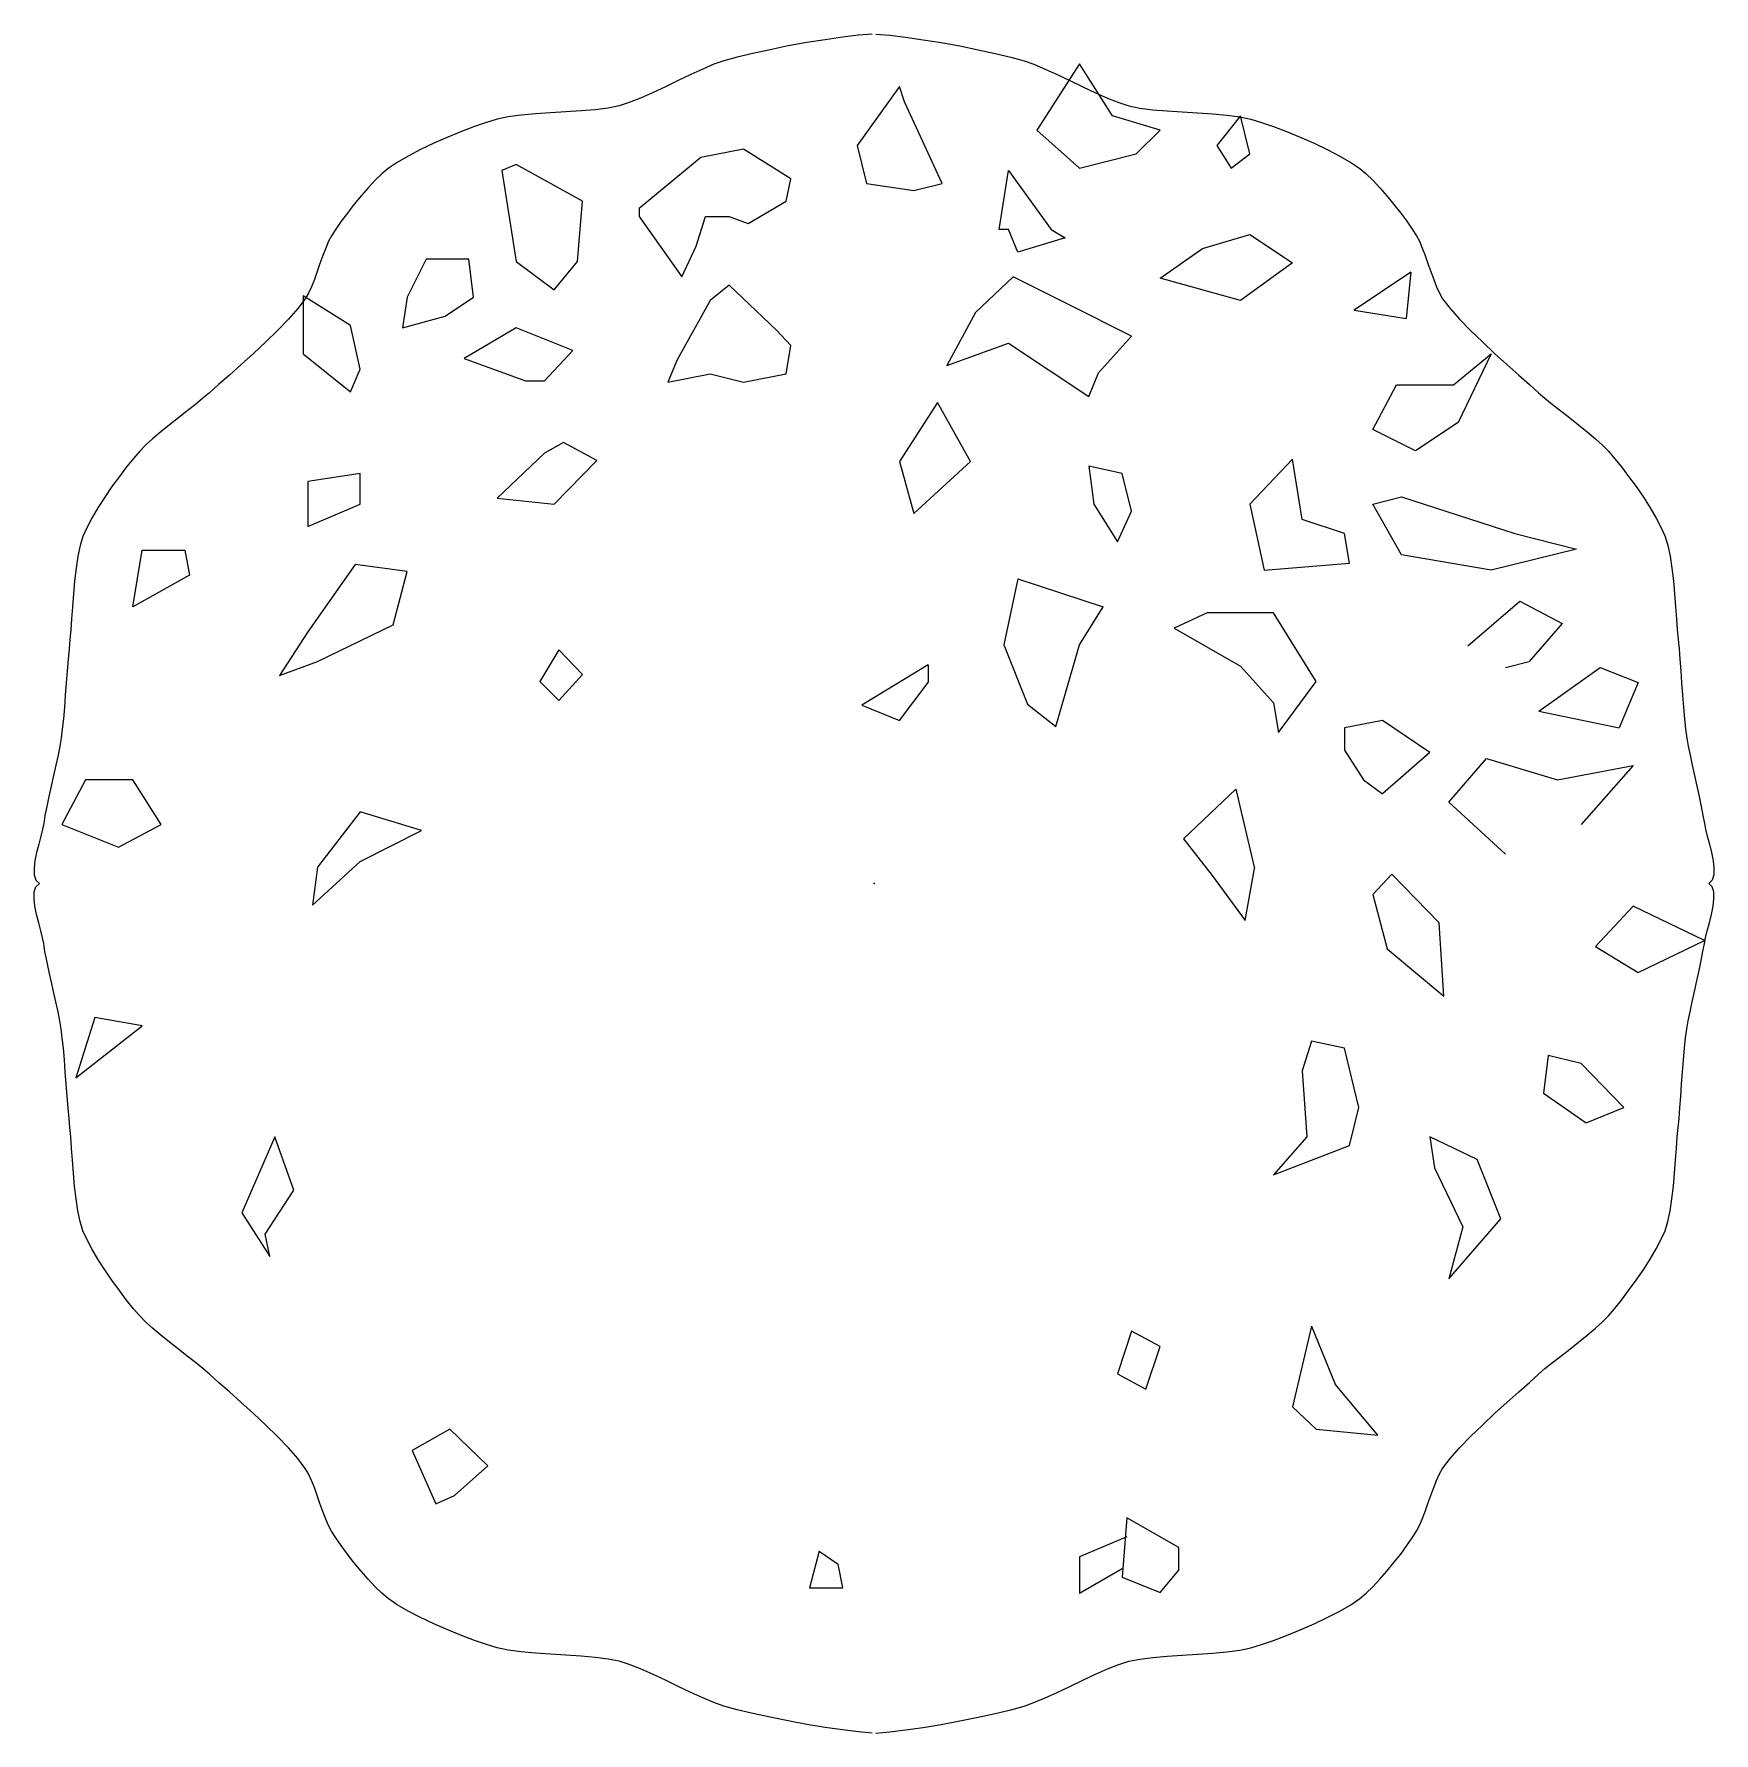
# Model space of a CAD drawing. Extents: x 334229 to 335228, y 63677 to 64687.
import ezdxf

# ---------------------------------------------------------------- set-up
doc = ezdxf.new("R2010")
doc.units = 0
doc.header["$MEASUREMENT"] = 0
doc.layers.get('0').update_dxf_attribs({"linetype": 'CONTINUOUS'})
doc.layers.add('ORIGIN', color=7, linetype='CONTINUOUS')

msp = doc.modelspace()

# ---------------------------------------------------------------- linework, layer by layer
at = {"color": 7, "linetype": 'CONTINUOUS'}
for p, q in [((334666.7, 64677.2), (334656.5, 64675)), ((334677.5, 64679.4), (334666.7, 64677.2)), ((334688.5, 64681.4), (334677.5, 64679.4)), ((334699.4, 64683.1), (334688.5, 64681.4)), ((334709.7, 64684.6), (334699.4, 64683.1)), ((334719.2, 64685.8), (334709.7, 64684.6)), ((334727.4, 64686.5), (334719.2, 64685.8)), ((334729.6, 64686.5), (334737.8, 64685.8)), ((334737.8, 64685.8), (334747.2, 64684.6)), ((334747.2, 64684.6), (334757.6, 64683.1)), ((334757.6, 64683.1), (334768.4, 64681.4)), ((334768.4, 64681.4), (334779.5, 64679.4)), ((334779.5, 64679.4), (334790.3, 64677.2)), ((334790.3, 64677.2), (334800.5, 64675)), ((334633.4, 64668.5), (334626.8, 64665.7)), ((334639.3, 64670.5), (334633.4, 64668.5)), ((334647.2, 64672.7), (334639.3, 64670.5)), ((334656.5, 64675), (334647.2, 64672.7)), ((334800.5, 64675), (334809.7, 64672.7)), ((334809.7, 64672.7), (334817.7, 64670.5)), ((334817.7, 64670.5), (334823.5, 64668.5)), ((334823.5, 64668.5), (334830.1, 64665.7)), ((334850.6, 64668.7), (334825.2, 64629.3)), ((334870.2, 64637.8), (334850.6, 64668.7)), ((334612.1, 64658.8), (334604.5, 64655.1)), ((334619.6, 64662.4), (334612.1, 64658.8)), ((334626.8, 64665.7), (334619.6, 64662.4)), ((334830.1, 64665.7), (334837.3, 64662.4)), ((334837.3, 64662.4), (334844.8, 64658.8)), ((334844.8, 64658.8), (334852.5, 64655.1)), ((334589.7, 64648.4), (334583, 64645.8)), ((334596.9, 64651.6), (334589.7, 64648.4)), ((334604.5, 64655.1), (334596.9, 64651.6)), ((334743.7, 64655.3), (334718.4, 64620.2)), ((334746.5, 64646.2), (334743.7, 64655.3)), ((334852.5, 64655.1), (334860, 64651.6)), ((334860, 64651.6), (334867.2, 64648.4)), ((334867.2, 64648.4), (334873.9, 64645.8)), ((334511.1, 64637.3), (334504.6, 64635.9)), ((334518.8, 64638.3), (334511.1, 64637.3)), ((334527.3, 64639.1), (334518.8, 64638.3)), ((334536.3, 64639.7), (334527.3, 64639.1)), ((334545.4, 64640.2), (334536.3, 64639.7)), ((334554.4, 64640.8), (334545.4, 64640.2)), ((334562.9, 64641.5), (334554.4, 64640.8)), ((334570.6, 64642.5), (334562.9, 64641.5)), ((334577.1, 64643.9), (334570.6, 64642.5)), ((334583, 64645.8), (334577.1, 64643.9)), ((334769, 64597.7), (334746.5, 64646.2)), ((334898.4, 64629.3), (334870.2, 64637.8)), ((334873.9, 64645.8), (334879.8, 64643.9)), ((334879.8, 64643.9), (334886.4, 64642.5)), ((334886.4, 64642.5), (334894.1, 64641.5)), ((334894.1, 64641.5), (334902.6, 64640.8)), ((334902.6, 64640.8), (334911.5, 64640.2)), ((334911.5, 64640.2), (334920.7, 64639.7)), ((334920.7, 64639.7), (334929.6, 64639.1)), ((334929.6, 64639.1), (334938.1, 64638.3)), ((334946.2, 64637.8), (334932.1, 64620.2)), ((334938.1, 64638.3), (334945.8, 64637.3)), ((334945.8, 64637.3), (334952.3, 64635.9)), ((334951.8, 64615.3), (334946.2, 64637.8)), ((334483.3, 64628.6), (334475.2, 64625.2)), ((334491.1, 64631.5), (334483.3, 64628.6)), ((334498.3, 64634), (334491.1, 64631.5)), ((334504.6, 64635.9), (334498.3, 64634)), ((334825.2, 64629.3), (334850.6, 64606.8)), ((334884.3, 64615.3), (334898.4, 64629.3)), ((334952.3, 64635.9), (334958.6, 64634)), ((334958.6, 64634), (334965.8, 64631.5)), ((334965.8, 64631.5), (334973.6, 64628.6)), ((334973.6, 64628.6), (334981.7, 64625.2)), ((334459.1, 64617.9), (334451.7, 64614)), ((334467, 64621.6), (334459.1, 64617.9)), ((334475.2, 64625.2), (334467, 64621.6)), ((334650.9, 64618.1), (334625.6, 64613.1)), ((334679, 64600.5), (334650.9, 64618.1)), ((334718.4, 64620.2), (334724, 64597.7)), ((334932.1, 64620.2), (334940.6, 64606.8)), ((334981.7, 64625.2), (334989.9, 64621.6)), ((334989.9, 64621.6), (334997.8, 64617.9)), ((334997.8, 64617.9), (335005.2, 64614)), ((334439.8, 64606.5), (334436.1, 64603.5)), ((334445.2, 64610.2), (334439.8, 64606.5)), ((334451.7, 64614), (334445.2, 64610.2)), ((334515.9, 64608.9), (334507.4, 64605.4)), ((334555.2, 64587.1), (334515.9, 64608.9)), ((334625.6, 64613.1), (334589, 64582.9)), ((334850.6, 64606.8), (334884.3, 64615.3)), ((334940.6, 64606.8), (334951.8, 64615.3)), ((335005.2, 64614), (335011.7, 64610.2)), ((335011.7, 64610.2), (335017.1, 64606.5)), ((335017.1, 64606.5), (335020.8, 64603.5)), ((334432.1, 64599.6), (334427.9, 64595.1)), ((334436.1, 64603.5), (334432.1, 64599.6)), ((334507.4, 64605.4), (334515.9, 64551.3)), ((334676.2, 64587.1), (334679, 64600.5)), ((334724, 64597.7), (334752.1, 64593.5)), ((334752.1, 64593.5), (334769, 64597.7)), ((334802.8, 64570.3), (334808.4, 64605.4)), ((334808.4, 64605.4), (334833.7, 64570.3)), ((335020.8, 64603.5), (335024.8, 64599.6)), ((335024.8, 64599.6), (335029, 64595.1)), ((334423.7, 64590.3), (334419.5, 64585.2)), ((334427.9, 64595.1), (334423.7, 64590.3)), ((334552.4, 64551.3), (334555.2, 64587.1)), ((334653.7, 64573.8), (334676.2, 64587.1)), ((335029, 64595.1), (335033.2, 64590.3)), ((335033.2, 64590.3), (335037.4, 64585.2)), ((334415.6, 64580.1), (334411.9, 64575.2)), ((334419.5, 64585.2), (334415.6, 64580.1)), ((334589, 64582.9), (334589, 64578)), ((334589, 64578), (334614.3, 64542.1)), ((334622.8, 64560.4), (334628.4, 64578)), ((334628.4, 64578), (334642.4, 64578)), ((334642.4, 64578), (334653.7, 64573.8)), ((335037.4, 64585.2), (335041.4, 64580.1)), ((335041.4, 64580.1), (335045, 64575.2)), ((334406.1, 64566.5), (334404.4, 64563.3)), ((334408.7, 64570.6), (334406.1, 64566.5)), ((334411.9, 64575.2), (334408.7, 64570.6)), ((334808.4, 64570.3), (334802.8, 64570.3)), ((334814, 64556.9), (334808.4, 64570.3)), ((334833.7, 64570.3), (334842.1, 64565.3)), ((334923.7, 64559), (334951.8, 64567.4)), ((334951.8, 64567.4), (334977.1, 64550.6)), ((335045, 64575.2), (335048.2, 64570.6)), ((335048.2, 64570.6), (335050.8, 64566.5)), ((335050.8, 64566.5), (335052.5, 64563.3)), ((334402.7, 64559.3), (334401, 64554.9)), ((334404.4, 64563.3), (334402.7, 64559.3)), ((334614.3, 64542.1), (334622.8, 64560.4)), ((334842.1, 64565.3), (334814, 64556.9)), ((334898.4, 64541.4), (334923.7, 64559)), ((335052.5, 64563.3), (335054.2, 64559.3)), ((335054.2, 64559.3), (335055.9, 64554.9)), ((334397.7, 64545.4), (334396, 64540.7)), ((334399.3, 64550.2), (334397.7, 64545.4)), ((334401, 64554.9), (334399.3, 64550.2)), ((334462.4, 64552.7), (334451.2, 64530.2)), ((334487.8, 64552.7), (334462.4, 64552.7)), ((334490.6, 64530.2), (334487.8, 64552.7)), ((334515.9, 64551.3), (334538.4, 64534.4)), ((334538.4, 64534.4), (334552.4, 64551.3)), ((334977.1, 64550.6), (334946.2, 64528.1)), ((335055.9, 64554.9), (335057.6, 64550.2)), ((335057.6, 64550.2), (335059.3, 64545.4)), ((335059.3, 64545.4), (335061, 64540.7)), ((334394.2, 64536.3), (334392.4, 64532.4)), ((334396, 64540.7), (334394.2, 64536.3)), ((334642.4, 64537.2), (334631.2, 64528.1)), ((334670.6, 64510.5), (334642.4, 64537.2)), ((334811.2, 64542.1), (334788.7, 64521)), ((334844.9, 64525.3), (334811.2, 64542.1)), ((334946.2, 64528.1), (334898.4, 64541.4)), ((335047.4, 64544.9), (335013.7, 64522.4)), ((335047.4, 64544.9), (335044.6, 64517.5)), ((335061, 64540.7), (335062.7, 64536.3)), ((335062.7, 64536.3), (335064.5, 64532.4)), ((334390.6, 64529.2), (334386.2, 64523.4)), ((334417.4, 64513.3), (334389.3, 64530.9)), ((334389.3, 64530.9), (334389.3, 64496.4)), ((334392.4, 64532.4), (334390.6, 64529.2)), ((334451.2, 64530.2), (334448.4, 64511.9)), ((334473.7, 64518.9), (334490.6, 64530.2)), ((334631.2, 64528.1), (334611.5, 64492.9)), ((334881.5, 64507), (334844.9, 64525.3)), ((335064.5, 64532.4), (335066.3, 64529.2)), ((335066.3, 64529.2), (335070.8, 64523.4)), ((334380.6, 64517), (334374.1, 64510.3)), ((334386.2, 64523.4), (334380.6, 64517)), ((334448.4, 64511.9), (334473.7, 64518.9)), ((334788.7, 64521), (334771.8, 64489.4)), ((335013.7, 64522.4), (335044.6, 64517.5)), ((335070.8, 64523.4), (335076.3, 64517)), ((335076.3, 64517), (335082.8, 64510.3)), ((334374.1, 64510.3), (334367.1, 64503.5)), ((334423.1, 64487.3), (334417.4, 64513.3)), ((334515.9, 64511.9), (334484.9, 64493.6)), ((334549.6, 64498.5), (334515.9, 64511.9)), ((334679, 64501.4), (334670.6, 64510.5)), ((334861.8, 64485.2), (334881.5, 64507)), ((335082.8, 64510.3), (335089.9, 64503.5)), ((334359.8, 64496.7), (334352.5, 64490)), ((334367.1, 64503.5), (334359.8, 64496.7)), ((334389.3, 64496.4), (334417.4, 64473.9)), ((334532.8, 64480.3), (334549.6, 64498.5)), ((334676.2, 64484.5), (334679, 64501.4)), ((334771.8, 64489.4), (334808.4, 64502.8)), ((334808.4, 64502.8), (334856.2, 64471.1)), ((335072.8, 64478.1), (335095.2, 64496.4)), ((335095.2, 64496.4), (335075.6, 64455.6)), ((335089.9, 64503.5), (335097.2, 64496.7)), ((335097.2, 64496.7), (335104.5, 64490)), ((334352.5, 64490), (334345.5, 64483.8)), ((334417.4, 64473.9), (334423.1, 64487.3)), ((334484.9, 64493.6), (334521.5, 64480.3)), ((334611.5, 64492.9), (334605.9, 64479.6)), ((334856.2, 64471.1), (334861.8, 64485.2)), ((335104.5, 64490), (335111.5, 64483.8)), ((334339.1, 64478.2), (334333.6, 64473.2)), ((334345.5, 64483.8), (334339.1, 64478.2)), ((334521.5, 64480.3), (334532.8, 64480.3)), ((334605.9, 64479.6), (334631.2, 64484.5)), ((334631.2, 64484.5), (334650.9, 64479.6)), ((334650.9, 64479.6), (334676.2, 64484.5)), ((335024.9, 64451.4), (335039, 64478.1)), ((335039, 64478.1), (335072.8, 64478.1)), ((335111.5, 64483.8), (335117.9, 64478.2)), ((335117.9, 64478.2), (335123.3, 64473.2)), ((334325.4, 64466.4), (334320.4, 64462.5)), ((334329.8, 64470), (334325.4, 64466.4)), ((334333.6, 64473.2), (334329.8, 64470)), ((334766.2, 64467.6), (334743.7, 64432.4)), ((334785.9, 64432.4), (334766.2, 64467.6)), ((335123.3, 64473.2), (335127.1, 64470)), ((335127.1, 64470), (335131.6, 64466.4)), ((335131.6, 64466.4), (335136.5, 64462.5)), ((334315.2, 64458.4), (334309.9, 64454.2)), ((334320.4, 64462.5), (334315.2, 64458.4)), ((335075.6, 64455.6), (335050.2, 64438.8)), ((335136.5, 64462.5), (335141.8, 64458.4)), ((335141.8, 64458.4), (335147.1, 64454.2)), ((334299.9, 64446), (334295.6, 64442.1)), ((334304.7, 64450), (334299.9, 64446)), ((334309.9, 64454.2), (334304.7, 64450)), ((335050.2, 64438.8), (335024.9, 64451.4)), ((335147.1, 64454.2), (335152.2, 64450)), ((335152.2, 64450), (335157.1, 64446)), ((335157.1, 64446), (335161.3, 64442.1)), ((334288.5, 64434.3), (334284.4, 64429.3)), ((334292.2, 64438.6), (334288.5, 64434.3)), ((334295.6, 64442.1), (334292.2, 64438.6)), ((334532.8, 64437.4), (334504.6, 64410.6)), ((334544, 64443.7), (334532.8, 64437.4)), ((334563.7, 64433.1), (334544, 64443.7)), ((335161.3, 64442.1), (335164.8, 64438.6)), ((335164.8, 64438.6), (335168.4, 64434.3)), ((335168.4, 64434.3), (335172.5, 64429.3)), ((334284.4, 64429.3), (334280.1, 64423.6)), ((334423.1, 64425.4), (334392.1, 64420.5)), ((334423.1, 64407.1), (334423.1, 64425.4)), ((334538.4, 64407.1), (334563.7, 64433.1)), ((334743.7, 64432.4), (334752.1, 64401.5)), ((334752.1, 64401.5), (334785.9, 64432.4)), ((334875.9, 64425.4), (334856.2, 64429.6)), ((334856.2, 64429.6), (334859, 64407.1)), ((334881.5, 64402.9), (334875.9, 64425.4)), ((334977.1, 64433.9), (334951.8, 64407.1)), ((334982.8, 64398), (334977.1, 64433.9)), ((335172.5, 64429.3), (335176.8, 64423.6)), ((334275.7, 64417.5), (334271.4, 64411.2)), ((334280.1, 64423.6), (334275.7, 64417.5)), ((334392.1, 64420.5), (334392.1, 64393.8)), ((335176.8, 64423.6), (335181.3, 64417.5)), ((335181.3, 64417.5), (335185.6, 64411.2)), ((334267.3, 64404.9), (334263.7, 64398.8)), ((334271.4, 64411.2), (334267.3, 64404.9)), ((334392.1, 64393.8), (334423.1, 64407.1)), ((334504.6, 64410.6), (334538.4, 64407.1)), ((334859, 64407.1), (334873.1, 64384.6)), ((334951.8, 64407.1), (334960.2, 64367.8)), ((335024.9, 64407.1), (335041.8, 64411.4)), ((335041.8, 64376.9), (335024.9, 64407.1)), ((335041.8, 64411.4), (335109.3, 64389.6)), ((335185.6, 64411.2), (335189.6, 64404.9)), ((335189.6, 64404.9), (335193.2, 64398.8)), ((334263.7, 64398.8), (334260.7, 64393)), ((334873.1, 64384.6), (334881.5, 64402.9)), ((335008.1, 64389.6), (334982.8, 64398)), ((335193.2, 64398.8), (335196.2, 64393)), ((334258.5, 64387.9), (334256.8, 64382.5)), ((334260.7, 64393), (334258.5, 64387.9)), ((335010.9, 64372), (335008.1, 64389.6)), ((335109.3, 64389.6), (335145.9, 64380.4)), ((335196.2, 64393), (335198.5, 64387.9)), ((335198.5, 64387.9), (335200.1, 64382.5)), ((334255.5, 64376.1), (334254.4, 64369)), ((334256.8, 64382.5), (334255.5, 64376.1)), ((334288.1, 64346), (334293.7, 64379.7)), ((334293.7, 64379.7), (334319, 64379.7)), ((334319, 64379.7), (334321.8, 64364.9)), ((335095.2, 64367.8), (335041.8, 64376.9)), ((335145.9, 64380.4), (335095.2, 64367.8)), ((335200.1, 64382.5), (335201.4, 64376.1)), ((335201.4, 64376.1), (335202.5, 64369)), ((334254.4, 64369), (334253.5, 64361.5)), ((334321.8, 64364.9), (334288.1, 64346)), ((334420.2, 64371.3), (334392.1, 64331.2)), ((334451.2, 64367.1), (334420.2, 64371.3)), ((334442.8, 64335.4), (334451.2, 64367.1)), ((334960.2, 64367.8), (335010.9, 64372)), ((335202.5, 64369), (335203.4, 64361.5)), ((334252.8, 64353.7), (334252.2, 64346.1)), ((334253.5, 64361.5), (334252.8, 64353.7)), ((334814, 64362.8), (334805.6, 64323.5)), ((334814, 64362.8), (334864.6, 64346)), ((335203.4, 64361.5), (335204.1, 64353.7)), ((335204.1, 64353.7), (335204.7, 64346.1)), ((334252.2, 64346.1), (334251.7, 64338.9)), ((334850.6, 64323.5), (334864.6, 64346)), ((335081.2, 64322.8), (335112.1, 64349.5)), ((335112.1, 64349.5), (335137.4, 64336.1)), ((335204.7, 64346.1), (335205.2, 64338.9)), ((334251.7, 64338.9), (334251.2, 64332.3)), ((334397.8, 64313.6), (334442.8, 64335.4)), ((334926.5, 64342.4), (334906.8, 64333.3)), ((334906.8, 64333.3), (334946.2, 64310.8)), ((334965.9, 64342.4), (334926.5, 64342.4)), ((334991.2, 64301.7), (334965.9, 64342.4)), ((335137.4, 64336.1), (335117.8, 64313.6)), ((335205.2, 64338.9), (335205.7, 64332.3)), ((334250.7, 64326.6), (334250.2, 64321.2)), ((334251.2, 64332.3), (334250.7, 64326.6)), ((334392.1, 64331.2), (334375.2, 64305.2)), ((334805.6, 64323.5), (334819.6, 64288.3)), ((334836.5, 64274.9), (334850.6, 64323.5)), ((335205.7, 64332.3), (335206.2, 64326.6)), ((335206.2, 64326.6), (335206.8, 64321.2)), ((334249.7, 64315), (334249.1, 64308.1)), ((334250.2, 64321.2), (334249.7, 64315)), ((334375.2, 64305.2), (334397.8, 64313.6)), ((334541.2, 64320.6), (334529.9, 64301.7)), ((334555.2, 64305.9), (334541.2, 64320.6)), ((335103.7, 64310.1), (335117.8, 64313.6)), ((335206.8, 64321.2), (335207.3, 64315)), ((335207.3, 64315), (335207.8, 64308.1)), ((334249.1, 64308.1), (334248.6, 64300.9)), ((334541.2, 64290.4), (334555.2, 64305.9)), ((334760.6, 64311.5), (334721.2, 64287.6)), ((334760.6, 64311.5), (334760.6, 64301)), ((334946.2, 64310.8), (334965.9, 64289)), ((335123.4, 64284.1), (335159.9, 64310.1)), ((335159.9, 64310.1), (335182.4, 64301)), ((335207.8, 64308.1), (335208.3, 64300.9)), ((334248, 64293.6), (334247.5, 64286.4)), ((334248.6, 64300.9), (334248, 64293.6)), ((334529.9, 64301.7), (334541.2, 64290.4)), ((334743.7, 64278.5), (334760.6, 64301)), ((334968.7, 64271.4), (334991.2, 64301.7)), ((335182.4, 64301), (335171.2, 64274.2)), ((335208.3, 64300.9), (335208.9, 64293.6)), ((335208.9, 64293.6), (335209.5, 64286.4)), ((334247.5, 64286.4), (334246.9, 64279.5)), ((334721.2, 64287.6), (334743.7, 64278.5)), ((334819.6, 64288.3), (334836.5, 64274.9)), ((334965.9, 64289), (334968.7, 64271.4)), ((335123.4, 64284.1), (335171.2, 64274.2)), ((335209.5, 64286.4), (335210.1, 64279.5)), ((334246.2, 64273.3), (334245.5, 64268)), ((334246.9, 64279.5), (334246.2, 64273.3)), ((335030.6, 64278.5), (335008.1, 64274.2)), ((335008.1, 64274.2), (335008.1, 64260.9)), ((335058.7, 64259.5), (335030.6, 64278.5)), ((335210.1, 64279.5), (335210.7, 64273.3)), ((335210.7, 64273.3), (335211.4, 64268)), ((334244.7, 64263.3), (334243.7, 64257.9)), ((334245.5, 64268), (334244.7, 64263.3)), ((335211.4, 64268), (335212.2, 64263.3)), ((335212.2, 64263.3), (335213.3, 64257.9)), ((334243.7, 64257.9), (334242.4, 64252)), ((335008.1, 64260.9), (335019.3, 64243.3)), ((335058.7, 64259.5), (335030.6, 64234.9)), ((335069.9, 64229.9), (335092.4, 64256)), ((335092.4, 64256), (335134.6, 64243.3)), ((335213.3, 64257.9), (335214.5, 64252)), ((334241, 64245.8), (334239.6, 64239.5)), ((334242.4, 64252), (334241, 64245.8)), ((334259.9, 64243.3), (334245.9, 64216.6)), ((334288.1, 64243.3), (334259.9, 64243.3)), ((334304.9, 64216.6), (334288.1, 64243.3)), ((335019.3, 64243.3), (335030.6, 64234.9)), ((335134.6, 64243.3), (335179.6, 64251.7)), ((335179.6, 64251.7), (335148.7, 64216.6)), ((335214.5, 64252), (335215.9, 64245.8)), ((335215.9, 64245.8), (335217.4, 64239.5)), ((334238.2, 64233.3), (334237, 64227.4)), ((334239.6, 64239.5), (334238.2, 64233.3)), ((334943.4, 64237.7), (334912.4, 64208.1)), ((334943.4, 64237.7), (334954.6, 64190.6)), ((335217.4, 64239.5), (335218.7, 64233.3)), ((335218.7, 64233.3), (335220, 64227.4)), ((334237, 64227.4), (334235.9, 64222)), ((334423.1, 64224.3), (334397.8, 64191.3)), ((334459.6, 64213.1), (334423.1, 64224.3)), ((335103.7, 64199), (335069.9, 64229.9)), ((335220, 64227.4), (335221, 64222)), ((334234.5, 64213.9), (334233.4, 64209.7)), ((334235.2, 64217.3), (334234.5, 64213.9)), ((334235.9, 64222), (334235.2, 64217.3)), ((334245.9, 64216.6), (334279.6, 64203.2)), ((334279.6, 64203.2), (334304.9, 64216.6)), ((334423.1, 64194.8), (334459.6, 64213.1)), ((335221, 64222), (335221.8, 64217.3)), ((335221.8, 64217.3), (335222.5, 64213.9)), ((335222.5, 64213.9), (335223.5, 64209.7)), ((334232.2, 64205), (334230.9, 64200.1)), ((334233.4, 64209.7), (334232.2, 64205)), ((334912.4, 64208.1), (334929.3, 64186.4)), ((335223.5, 64209.7), (335224.8, 64205)), ((335224.8, 64205), (335226, 64200.1)), ((334229.9, 64195.2), (334229.4, 64190.7)), ((334230.9, 64200.1), (334229.9, 64195.2)), ((334394.9, 64168.8), (334423.1, 64194.8)), ((335226, 64200.1), (335227, 64195.2)), ((335227, 64195.2), (335227.5, 64190.7)), ((334229.4, 64190.7), (334229.5, 64186.7)), ((334229.5, 64186.7), (334230.5, 64183.6)), ((334230.5, 64183.6), (334232.6, 64181.6)), ((334397.8, 64191.3), (334394.9, 64168.8)), ((334929.3, 64186.4), (334949, 64159.6)), ((334949, 64159.6), (334954.6, 64190.6)), ((335036.2, 64187.1), (335024.9, 64175.1)), ((335064.3, 64158.2), (335036.2, 64187.1)), ((335226.4, 64183.6), (335224.4, 64181.6)), ((335227.4, 64186.7), (335226.4, 64183.6)), ((335227.5, 64190.7), (335227.4, 64186.7)), ((334229.4, 64172.6), (334229.5, 64176.6)), ((334229.9, 64168.1), (334229.4, 64172.6)), ((334229.5, 64176.6), (334230.5, 64179.7)), ((334230.5, 64179.7), (334232.6, 64181.6)), ((334728.5, 64181.6), (334728.5, 64181.6)), ((335024.9, 64175.1), (335033.4, 64142.8)), ((335226.4, 64179.7), (335224.4, 64181.6)), ((335227.4, 64176.6), (335226.4, 64179.7)), ((335227, 64168.1), (335227.5, 64172.6)), ((335227.5, 64172.6), (335227.4, 64176.6)), ((334230.9, 64163.2), (334229.9, 64168.1)), ((334232.2, 64158.3), (334230.9, 64163.2)), ((335179.6, 64168.1), (335157.1, 64144.2)), ((335221.8, 64147.7), (335179.6, 64168.1)), ((335224.8, 64158.3), (335226, 64163.2)), ((335226, 64163.2), (335227, 64168.1)), ((334233.4, 64153.6), (334232.2, 64158.3)), ((334234.5, 64149.4), (334233.4, 64153.6)), ((335067.1, 64114.6), (335064.3, 64158.2)), ((335222.5, 64149.4), (335223.5, 64153.6)), ((335223.5, 64153.6), (335224.8, 64158.3)), ((334235.2, 64146), (334234.5, 64149.4)), ((334235.9, 64141.3), (334235.2, 64146)), ((335033.4, 64142.8), (335067.1, 64114.6)), ((335157.1, 64144.2), (335182.4, 64128.7)), ((335182.4, 64128.7), (335221.8, 64147.7)), ((335221, 64141.3), (335221.8, 64146)), ((335221.8, 64146), (335222.5, 64149.4)), ((334237, 64135.9), (334235.9, 64141.3)), ((334238.2, 64130), (334237, 64135.9)), ((335218.7, 64130), (335220, 64135.9)), ((335220, 64135.9), (335221, 64141.3)), ((334239.6, 64123.8), (334238.2, 64130)), ((334241, 64117.5), (334239.6, 64123.8)), ((335215.9, 64117.5), (335217.4, 64123.8)), ((335217.4, 64123.8), (335218.7, 64130)), ((334242.4, 64111.3), (334241, 64117.5)), ((334243.7, 64105.4), (334242.4, 64111.3)), ((335213.3, 64105.4), (335214.5, 64111.3)), ((335214.5, 64111.3), (335215.9, 64117.5)), ((334244.7, 64100), (334243.7, 64105.4)), ((334265.6, 64102), (334254.3, 64066.1)), ((334293.7, 64097.1), (334265.6, 64102)), ((335212.2, 64100), (335213.3, 64105.4)), ((334245.5, 64095.3), (334244.7, 64100)), ((334246.2, 64089.9), (334245.5, 64095.3)), ((334254.3, 64066.1), (334293.7, 64097.1)), ((335210.7, 64089.9), (335211.4, 64095.3)), ((335211.4, 64095.3), (335212.2, 64100)), ((334246.9, 64083.7), (334246.2, 64089.9)), ((334247.5, 64076.9), (334246.9, 64083.7)), ((334988.4, 64087.9), (334982.8, 64070.3)), ((335008.1, 64083.7), (334988.4, 64087.9)), ((335016.5, 64048.5), (335008.1, 64083.7)), ((335209.5, 64076.9), (335210.1, 64083.7)), ((335210.1, 64083.7), (335210.7, 64089.9)), ((334248, 64069.7), (334247.5, 64076.9)), ((335129, 64079.5), (335126.2, 64057)), ((335148.7, 64074.6), (335129, 64079.5)), ((335174, 64048.5), (335148.7, 64074.6)), ((335208.9, 64069.7), (335209.5, 64076.9)), ((334248.6, 64062.3), (334248, 64069.7)), ((334249.1, 64055.1), (334248.6, 64062.3)), ((334982.8, 64070.3), (334985.6, 64031)), ((335207.8, 64055.1), (335208.3, 64062.3)), ((335208.3, 64062.3), (335208.9, 64069.7)), ((334249.7, 64048.3), (334249.1, 64055.1)), ((335126.2, 64057), (335151.5, 64039.4)), ((335207.3, 64048.3), (335207.8, 64055.1)), ((334250.2, 64042), (334249.7, 64048.3)), ((334250.7, 64036.7), (334250.2, 64042)), ((335010.9, 64026), (335016.5, 64048.5)), ((335151.5, 64039.4), (335174, 64048.5)), ((335206.2, 64036.7), (335206.8, 64042)), ((335206.8, 64042), (335207.3, 64048.3)), ((334251.2, 64031), (334250.7, 64036.7)), ((334251.7, 64024.4), (334251.2, 64031)), ((334372.4, 64031), (334352.8, 63986)), ((334383.7, 63999.3), (334372.4, 64031)), ((334985.6, 64031), (334965.9, 64008.5)), ((335058.7, 64031), (335061.5, 64012.7)), ((335086.8, 64017.6), (335058.7, 64031)), ((335205.2, 64024.4), (335205.7, 64031)), ((335205.7, 64031), (335206.2, 64036.7)), ((334252.2, 64017.2), (334251.7, 64024.4)), ((334965.9, 64008.5), (335010.9, 64026)), ((335204.7, 64017.2), (335205.2, 64024.4)), ((334252.8, 64009.5), (334252.2, 64017.2)), ((335061.5, 64012.7), (335078.4, 63977.5)), ((335061.5, 64012.7), (335078.4, 63977.5)), ((335100.9, 63982.4), (335086.8, 64017.6)), ((335204.1, 64009.5), (335204.7, 64017.2)), ((334253.5, 64001.8), (334252.8, 64009.5)), ((334254.4, 63994.3), (334253.5, 64001.8)), ((335202.5, 63994.3), (335203.4, 64001.8)), ((335203.4, 64001.8), (335204.1, 64009.5)), ((334255.5, 63987.1), (334254.4, 63994.3)), ((334366.8, 63973.3), (334383.7, 63999.3)), ((335201.4, 63987.1), (335202.5, 63994.3)), ((334256.8, 63980.7), (334255.5, 63987.1)), ((334258.5, 63975.3), (334256.8, 63980.7)), ((334352.8, 63986), (334369.6, 63959.9)), ((335069.9, 63946.6), (335100.9, 63982.4)), ((335198.5, 63975.3), (335200.1, 63980.7)), ((335200.1, 63980.7), (335201.4, 63987.1)), ((334260.7, 63970.2), (334258.5, 63975.3)), ((334263.7, 63964.5), (334260.7, 63970.2)), ((334369.6, 63959.9), (334366.8, 63973.3)), ((335078.4, 63977.5), (335069.9, 63946.6)), ((335193.2, 63964.5), (335196.2, 63970.2)), ((335196.2, 63970.2), (335198.5, 63975.3)), ((334267.3, 63958.4), (334263.7, 63964.5)), ((335189.6, 63958.4), (335193.2, 63964.5)), ((334271.4, 63952.1), (334267.3, 63958.4)), ((334275.7, 63945.8), (334271.4, 63952.1)), ((335181.3, 63945.8), (335185.6, 63952.1)), ((335185.6, 63952.1), (335189.6, 63958.4)), ((334280.1, 63939.7), (334275.7, 63945.8)), ((334284.4, 63934), (334280.1, 63939.7)), ((335172.5, 63934), (335176.8, 63939.7)), ((335176.8, 63939.7), (335181.3, 63945.8)), ((334288.5, 63928.9), (334284.4, 63934)), ((335168.4, 63928.9), (335172.5, 63934)), ((334292.2, 63924.7), (334288.5, 63928.9)), ((334295.6, 63921.1), (334292.2, 63924.7)), ((334299.9, 63917.3), (334295.6, 63921.1)), ((335157.1, 63917.3), (335161.3, 63921.1)), ((335161.3, 63921.1), (335164.8, 63924.7)), ((335164.8, 63924.7), (335168.4, 63928.9)), ((334304.7, 63913.2), (334299.9, 63917.3)), ((334309.9, 63909.1), (334304.7, 63913.2)), ((334315.2, 63904.9), (334309.9, 63909.1)), ((334881.5, 63915.6), (334873.1, 63890.3)), ((334898.4, 63906.5), (334881.5, 63915.6)), ((334988.4, 63918.5), (334977.1, 63870.6)), ((334988.4, 63918.5), (335002.4, 63884)), ((335141.8, 63904.9), (335147.1, 63909.1)), ((335147.1, 63909.1), (335152.2, 63913.2)), ((335152.2, 63913.2), (335157.1, 63917.3)), ((334320.4, 63900.8), (334315.2, 63904.9)), ((334325.4, 63896.9), (334320.4, 63900.8)), ((334889.9, 63881.2), (334898.4, 63906.5)), ((335131.6, 63896.9), (335136.5, 63900.8)), ((335136.5, 63900.8), (335141.8, 63904.9)), ((334329.8, 63893.3), (334325.4, 63896.9)), ((334333.6, 63890), (334329.8, 63893.3)), ((334339.1, 63885.1), (334333.6, 63890)), ((334873.1, 63890.3), (334889.9, 63881.2)), ((335117.9, 63885.1), (335123.3, 63890)), ((335123.3, 63890), (335127.1, 63893.3)), ((335127.1, 63893.3), (335131.6, 63896.9)), ((334345.5, 63879.5), (334339.1, 63885.1)), ((334352.5, 63873.2), (334345.5, 63879.5)), ((335027.8, 63853.8), (335002.4, 63884)), ((335104.5, 63873.2), (335111.5, 63879.5)), ((335111.5, 63879.5), (335117.9, 63885.1)), ((334359.8, 63866.6), (334352.5, 63873.2)), ((334977.1, 63870.6), (334991.2, 63857.3)), ((335097.2, 63866.6), (335104.5, 63873.2)), ((334367.1, 63859.8), (334359.8, 63866.6)), ((334374.1, 63852.9), (334367.1, 63859.8)), ((335082.8, 63852.9), (335089.9, 63859.8)), ((335089.9, 63859.8), (335097.2, 63866.6)), ((334380.6, 63846.2), (334374.1, 63852.9)), ((334476.5, 63857.3), (334454, 63844.6)), ((334499, 63835.5), (334476.5, 63857.3)), ((334991.2, 63857.3), (335027.8, 63853.8)), ((335076.3, 63846.2), (335082.8, 63852.9)), ((334386.2, 63839.9), (334380.6, 63846.2)), ((334390.6, 63834), (334386.2, 63839.9)), ((334454, 63844.6), (334468.1, 63813)), ((335066.3, 63834), (335070.8, 63839.9)), ((335070.8, 63839.9), (335076.3, 63846.2)), ((334392.4, 63830.8), (334390.6, 63834)), ((334394.2, 63826.9), (334392.4, 63830.8)), ((334479.3, 63817.9), (334499, 63835.5)), ((335062.7, 63826.9), (335064.5, 63830.8)), ((335064.5, 63830.8), (335066.3, 63834)), ((334396, 63822.6), (334394.2, 63826.9)), ((334397.7, 63817.9), (334396, 63822.6)), ((335059.3, 63817.9), (335061, 63822.6)), ((335061, 63822.6), (335062.7, 63826.9)), ((334399.3, 63813.1), (334397.7, 63817.9)), ((334401, 63808.4), (334399.3, 63813.1)), ((334402.7, 63803.9), (334401, 63808.4)), ((334468.1, 63813), (334479.3, 63817.9)), ((335054.2, 63803.9), (335055.9, 63808.4)), ((335055.9, 63808.4), (335057.6, 63813.1)), ((335057.6, 63813.1), (335059.3, 63817.9)), ((334404.4, 63800), (334402.7, 63803.9)), ((334406.1, 63796.7), (334404.4, 63800)), ((334878.7, 63804.6), (334875.9, 63769.4)), ((334909.6, 63787), (334878.7, 63804.6)), ((335050.8, 63796.7), (335052.5, 63800)), ((335052.5, 63800), (335054.2, 63803.9)), ((334408.7, 63792.7), (334406.1, 63796.7)), ((334411.9, 63788.1), (334408.7, 63792.7)), ((334415.6, 63783.1), (334411.9, 63788.1)), ((334878.7, 63793.3), (334850.6, 63781.4)), ((335041.4, 63783.1), (335045, 63788.1)), ((335045, 63788.1), (335048.2, 63792.7)), ((335048.2, 63792.7), (335050.8, 63796.7)), ((334419.5, 63778), (334415.6, 63783.1)), ((334423.7, 63773), (334419.5, 63778)), ((334695.9, 63784.9), (334690.2, 63763.1)), ((334695.9, 63784.9), (334707.1, 63777.1)), ((334850.6, 63781.4), (334850.6, 63759.6)), ((334909.6, 63773.6), (334909.6, 63787)), ((335033.2, 63773), (335037.4, 63778)), ((335037.4, 63778), (335041.4, 63783.1)), ((334427.9, 63768.1), (334423.7, 63773)), ((334432.1, 63763.7), (334427.9, 63768.1)), ((334709.9, 63763.1), (334707.1, 63777.1)), ((334875.9, 63774.3), (334850.6, 63759.6)), ((334875.9, 63769.4), (334898.4, 63760.3)), ((334898.4, 63760.3), (334909.6, 63773.6)), ((335024.8, 63763.7), (335029, 63768.1)), ((335029, 63768.1), (335033.2, 63773)), ((334436.1, 63759.8), (334432.1, 63763.7)), ((334439.8, 63756.7), (334436.1, 63759.8)), ((334690.2, 63763.1), (334709.9, 63763.1)), ((335017.1, 63756.7), (335020.8, 63759.8)), ((335020.8, 63759.8), (335024.8, 63763.7)), ((334445.2, 63753), (334439.8, 63756.7)), ((334451.7, 63749.2), (334445.2, 63753)), ((334459.1, 63745.4), (334451.7, 63749.2)), ((334997.8, 63745.4), (335005.2, 63749.2)), ((335005.2, 63749.2), (335011.7, 63753)), ((335011.7, 63753), (335017.1, 63756.7)), ((334467, 63741.6), (334459.1, 63745.4)), ((334475.2, 63738), (334467, 63741.6)), ((334483.3, 63734.7), (334475.2, 63738)), ((334973.6, 63734.7), (334981.7, 63738)), ((334981.7, 63738), (334989.9, 63741.6)), ((334989.9, 63741.6), (334997.8, 63745.4)), ((334491.1, 63731.8), (334483.3, 63734.7)), ((334498.3, 63729.3), (334491.1, 63731.8)), ((334504.6, 63727.4), (334498.3, 63729.3)), ((334511.1, 63726), (334504.6, 63727.4)), ((334945.8, 63726), (334952.3, 63727.4)), ((334952.3, 63727.4), (334958.6, 63729.3)), ((334958.6, 63729.3), (334965.8, 63731.8)), ((334965.8, 63731.8), (334973.6, 63734.7)), ((334518.8, 63725), (334511.1, 63726)), ((334527.3, 63724.2), (334518.8, 63725)), ((334536.3, 63723.6), (334527.3, 63724.2)), ((334545.4, 63723.1), (334536.3, 63723.6)), ((334554.4, 63722.5), (334545.4, 63723.1)), ((334562.9, 63721.7), (334554.4, 63722.5)), ((334570.6, 63720.7), (334562.9, 63721.7)), ((334577.1, 63719.4), (334570.6, 63720.7)), ((334583, 63717.5), (334577.1, 63719.4)), ((334589.7, 63714.9), (334583, 63717.5)), ((334867.2, 63714.9), (334873.9, 63717.5)), ((334873.9, 63717.5), (334879.8, 63719.4)), ((334879.8, 63719.4), (334886.4, 63720.7)), ((334886.4, 63720.7), (334894.1, 63721.7)), ((334894.1, 63721.7), (334902.6, 63722.5)), ((334902.6, 63722.5), (334911.5, 63723.1)), ((334911.5, 63723.1), (334920.7, 63723.6)), ((334920.7, 63723.6), (334929.6, 63724.2)), ((334929.6, 63724.2), (334938.1, 63725)), ((334938.1, 63725), (334945.8, 63726)), ((334596.9, 63711.7), (334589.7, 63714.9)), ((334604.5, 63708.1), (334596.9, 63711.7)), ((334612.1, 63704.4), (334604.5, 63708.1)), ((334844.8, 63704.4), (334852.5, 63708.1)), ((334852.5, 63708.1), (334860, 63711.7)), ((334860, 63711.7), (334867.2, 63714.9)), ((334619.6, 63700.9), (334612.1, 63704.4)), ((334626.8, 63697.6), (334619.6, 63700.9)), ((334633.4, 63694.8), (334626.8, 63697.6)), ((334823.5, 63694.8), (334830.1, 63697.6)), ((334830.1, 63697.6), (334837.3, 63700.9)), ((334837.3, 63700.9), (334844.8, 63704.4)), ((334639.3, 63692.7), (334633.4, 63694.8)), ((334647.2, 63690.5), (334639.3, 63692.7)), ((334656.5, 63688.3), (334647.2, 63690.5)), ((334666.7, 63686.1), (334656.5, 63688.3)), ((334790.3, 63686.1), (334800.5, 63688.3)), ((334800.5, 63688.3), (334809.7, 63690.5)), ((334809.7, 63690.5), (334817.7, 63692.7)), ((334817.7, 63692.7), (334823.5, 63694.8)), ((334677.5, 63683.9), (334666.7, 63686.1)), ((334688.5, 63681.9), (334677.5, 63683.9)), ((334699.4, 63680.1), (334688.5, 63681.9)), ((334709.7, 63678.6), (334699.4, 63680.1)), ((334719.2, 63677.5), (334709.7, 63678.6)), ((334727.4, 63676.7), (334719.2, 63677.5)), ((334729.6, 63676.7), (334737.8, 63677.5)), ((334737.8, 63677.5), (334747.2, 63678.6)), ((334747.2, 63678.6), (334757.6, 63680.1)), ((334757.6, 63680.1), (334768.4, 63681.9)), ((334768.4, 63681.9), (334779.5, 63683.9)), ((334779.5, 63683.9), (334790.3, 63686.1))]:
    msp.add_line(p, q, dxfattribs=at)
at = {"layer": 'ORIGIN', "color": 170, "linetype": 'CONTINUOUS'}
msp.add_point((334728.5, 64181.6), dxfattribs=at)
msp.add_point((334728.5, 64181.6), dxfattribs=at)
msp.add_point((334728.5, 64181.6), dxfattribs=at)
msp.add_point((334728.5, 64181.6), dxfattribs=at)
msp.add_point((334728.5, 64181.6), dxfattribs=at)
msp.add_point((334728.5, 64181.6), dxfattribs=at)
msp.add_point((334728.5, 64181.6), dxfattribs=at)
msp.add_point((334728.5, 64181.6), dxfattribs=at)
msp.add_point((334728.5, 64181.6), dxfattribs=at)
msp.add_point((334728.5, 64181.6), dxfattribs=at)
msp.add_point((334728.5, 64181.6), dxfattribs=at)
msp.add_point((334728.5, 64181.6), dxfattribs=at)
msp.add_point((334728.5, 64181.6), dxfattribs=at)
msp.add_point((334728.5, 64181.6), dxfattribs=at)
msp.add_point((334728.5, 64181.6), dxfattribs=at)
msp.add_point((334728.5, 64181.6), dxfattribs=at)
msp.add_point((334728.5, 64181.6), dxfattribs=at)

doc.saveas('drawing.dxf')
